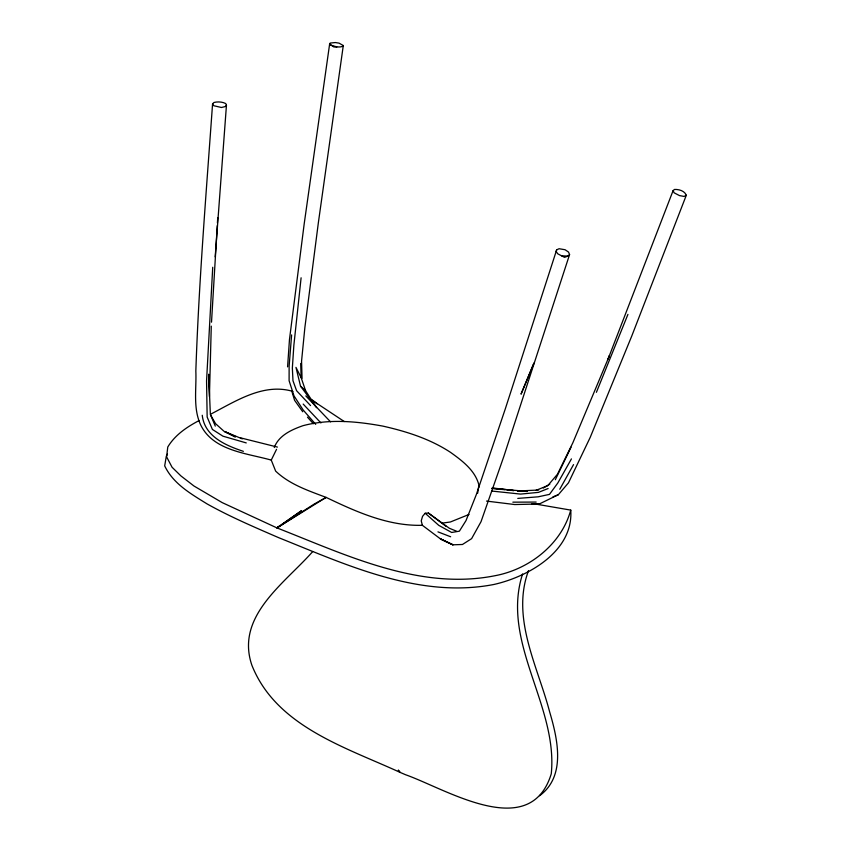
<?xml version="1.0" encoding="UTF-8"?>
<svg xmlns="http://www.w3.org/2000/svg" width="851" height="851" viewBox="0 0 851 851"><rect width="100%" height="100%" fill="white"/><g stroke="black" fill="none" stroke-linecap="round" stroke-linejoin="round"><path stroke-width="1.28" d="M212.729 267.267L206.559 380.961L207.155 417.033L212.399 429.436L222.919 436.169L246.258 442.914M211.271 326.146L209.431 396.545L208.676 374.217L210.367 414.405L215.292 426.117M211.516 322.178L217.26 225.675M217.42 223.036L217.728 217.75M287.585 366.877L289.468 339.538L304.222 223.675L329.624 44.05L330.156 43.061L335.358 42.55L339.006 43.124L343.293 45.539L318.338 222.877L304.881 327.465L301.562 361.122L302.052 378.365M215.197 256.874L226.451 105.237L225.738 103.567C222.207 101.758 217.813 101.535 214.005 102.471L212.569 103.833C206.229 192.837 198.879 281.819 195.836 371.025C196.581 388.492 193.017 407.001 200.07 423.585C211.973 450.679 246.152 453.03 271.256 460.093L275.639 471.092C289.617 484.485 308.498 490.708 326.124 497.399C356.261 511.823 388.269 526.269 422.373 525.301L440.488 538.917L446.467 541.832L452.923 544.8L462.455 544.491L471.603 538.651L481.028 521.684L503.909 456.232L569.574 254.577L568.532 252.077L565.085 249.737L559.096 248.726L556.671 249.832L556.128 251.439L557.788 253.832L564.521 257.342L567.872 256.13L569.574 254.577M291.616 334.922L289.127 366.153L289.106 380.737L293.999 395.864L303.19 410.033L315.7 424.351M301.105 277.798L293.85 345.432L292.35 368.047L292.978 380.716L296.584 390.705L310.551 405.587M534.343 503.845L570.755 510.111C561.469 544.246 529.333 569.266 495.186 575.68C419.575 590.849 345.644 554.778 276.958 527.907L222.207 502.611L193.985 486.017L180.944 475.943L172.062 467.252L166.605 456.859L167.775 446.998C175.029 434.957 186.837 427.011 199.038 420.596M477.656 493.24L478.719 486.251M522.578 573.946C500.601 642.473 558.16 705.522 551.267 773.804C530.226 842.692 445.871 788.888 405.512 774.718L399.906 772.304C345.389 747.221 276.128 726.371 251.875 665.227C235.11 616.188 284.723 583.361 312.689 551.608M556.671 249.832L505.356 408.714L476.315 494.591L466.008 520.599L459.38 531.173L451.69 532.471L438.765 525.354L425.181 513.259L422.543 516.355L421.234 520.844L422.373 525.301M528.524 570.606C510.908 617.911 537.726 666.344 549.576 711.638C557.565 738.625 566.351 776.165 539.566 795.728M486.538 501.09L514.749 504.547L539.311 503.994L558.33 494.718L568.457 482.857L590.211 437.382L631.793 335.954L686.31 195.251C684.566 190.784 678.907 189.23 674.503 189.454L673.098 190.624L608.114 358.952L609.465 355.622L572.808 442.871L557.458 474.252L547.799 485.602L536.087 490.325M271.256 460.093L276.543 449.317M596.402 392.311L627.942 314.381M555.331 479.73L571.053 447.211M274.277 447.509C278.724 435.446 291.68 429.638 303.041 425.67C329.273 418.745 356.548 421.298 382.886 426.117C406.64 431.478 430.095 438.925 450.594 452.402C462.678 461.061 476.252 471.263 479.273 486.719M167.445 454.062L166.307 456.232L164.69 465.88C173.179 483.74 190.911 493.878 207.038 503.888C229.121 516.259 252.396 526.28 275.586 536.343L279.107 537.853C346.623 564.926 419.469 598.976 493.931 584.467C528.62 576.67 573.638 551.097 570.755 510.111M559.777 489.251L573.542 464.603M571.436 458.902L557.809 483.006L549.48 494.378L538.151 496.824L517.77 498.409M343.293 45.539L342.793 46.358L340.251 46.933L333.879 46.986L329.624 44.05M226.451 105.237L225.175 106.577L221.462 107.492L213.729 105.715L212.569 103.833M280.096 525.482L276.958 527.907L326.124 497.399L314.232 504.058L276.958 527.907L301.584 510.653L281.724 524.567M543.3 488.038L549.82 484.176M210.484 414.277C235.642 401.278 263.448 382.663 292.882 391.407M686.31 195.251L684.119 196.443L679.481 195.581L674.152 192.826L673.098 190.624M469.039 514.461L450.402 521.982L441.722 523.184M548.129 488.517L538.47 492.367L520.578 494.091L491.718 491.048M552.98 496.867L558.33 494.718M425.181 513.259L428.372 513.036L449.328 528.258L456.487 531.173M538.715 490.027L517.525 491.006L527.205 491.431L491.889 488.304M531.524 504.09L539.311 503.994M512.855 502.164L536.162 502.069M561.543 255.789L567.872 256.13M491.867 488.389L504.696 489.697M507.26 489.953L513.674 490.612M492.952 487.995L513.642 490.527M240.397 437.818L277.426 447.083M330.752 45.135L336.805 46.879M235.355 436.478L224.749 431.627L242.322 438.882M437.967 531.875L450.647 536.768M243.375 451.338C225.675 445.477 204.548 436.435 202.251 415.267M224.749 431.627L235.291 437.106M310.221 398.959L344.283 421.543M428.372 513.036L446.307 526.503M312.434 400.119L317.168 403.831M300.531 386.173L305.552 390.652L316.561 407.672L300.531 386.173L295.957 367.366L301.158 377.663L305.552 390.652M224.047 431.319L215.548 423.66L210.623 415.054M305.817 395.917L330.55 421.851M303.19 404.076L320.912 422.936M307.477 417.15L313.359 423.734M302.754 411.767L294.584 400.31L291.67 390.779M300.68 363.42L301.158 377.663M533.875 363.281L521.12 393.949L533.875 363.281M452.923 544.8L440.488 538.917L452.923 544.8M399.906 772.304L398.364 770.251L399.906 772.304"/></g></svg>
